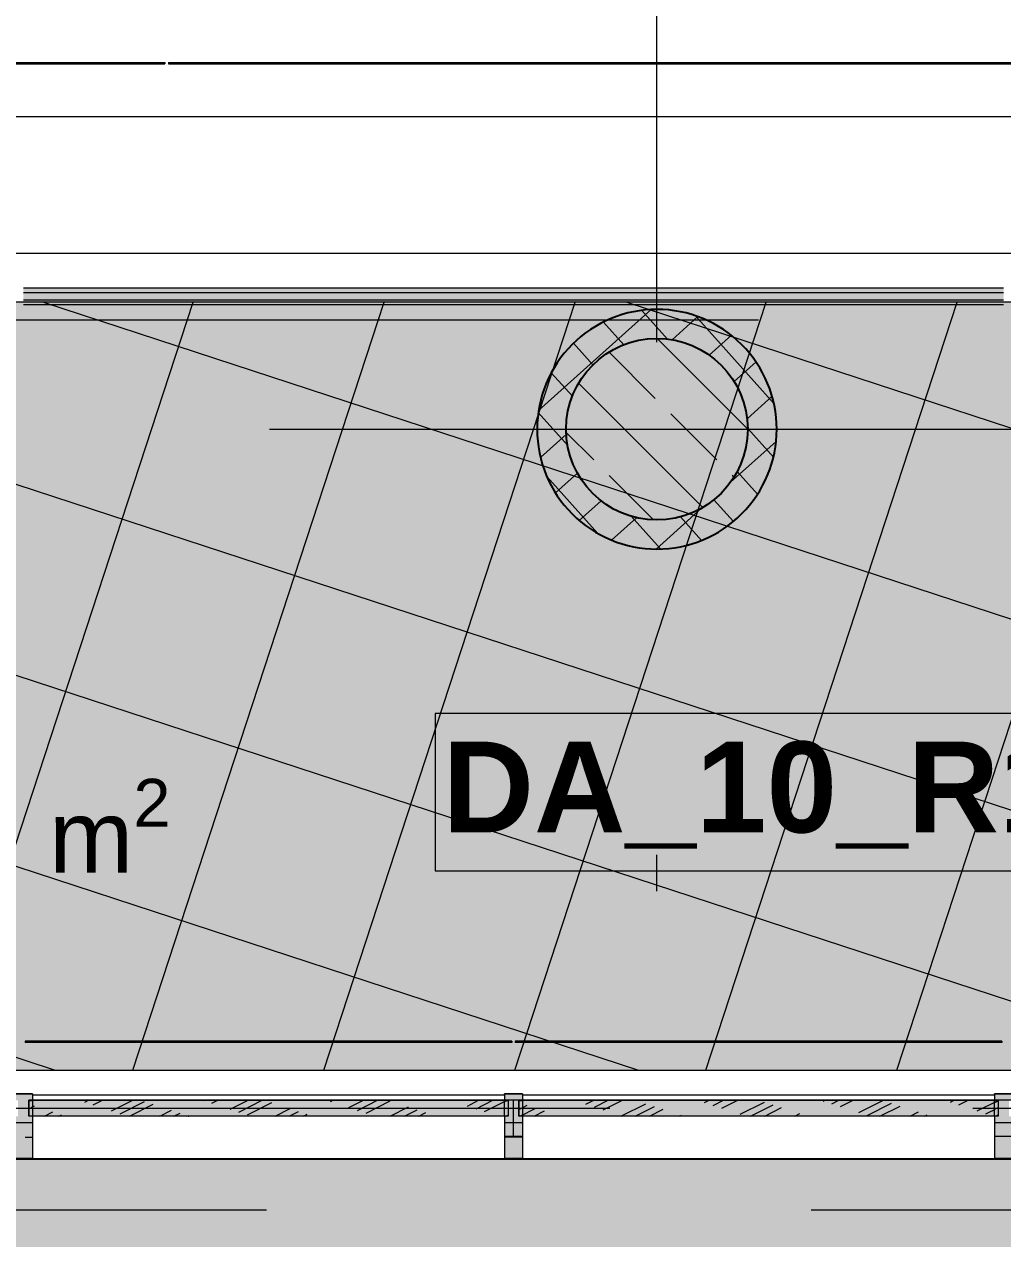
# Model space of a CAD drawing. Header units: metres. Extents: x 101 to 346, y 66 to 213.
# Drawn here: x 109.413 to 112.108, y 97.248 to 100.592 of the extents above; entities that cross this region are included whole.
import ezdxf

# ---------------------------------------------------------------- set-up
doc = ezdxf.new("R2010")
doc.units = ezdxf.units.M
doc.header["$MEASUREMENT"] = 0
for name, pattern in [('Punktlinie', [0.0035, 0, -0.0035]), ('Strichlinie', [0.004, 0.003, -0.001]), ('Strichlinie-über-Schnitt', [0.0023, 0.0008, -0.0015]), ('Strichpunktlinie', [0.006703, 0.003528, -0.001764, 0, -0.001411]), ('Wipeout_Contour', [1, 0, -1])]:
    doc.linetypes.add(name, pattern=pattern)
for name, color, linetype in [('00  Raster', 7, 'Continuous'), ('10  Dächer', 7, 'Continuous'), ('10  Fassade', 7, 'Continuous'), ('10  Fassade_Deckschraffur', 7, 'Continuous'), ('10  Fassade_Schnittschraffur', 7, 'Continuous'), ('10  Stützen', 7, 'Continuous'), ('10  Stützen_Schnittschraffur', 7, 'Continuous'), ('10  Treppen + Rampen', 7, 'Continuous'), ('10  Wand Massiv', 7, 'Continuous'), ('10  Wand Massiv_Deckschraffur', 7, 'Continuous'), ('20  Absturzsicherung', 7, 'Continuous'), ('20  Dach Aufbauten', 7, 'Continuous'), ('20  Dach Aufbauten_Deckschraffur', 7, 'Continuous'), ('40  Text Bodenübersichten', 7, 'Continuous'), ('50  NUF - Raumstempel', 7, 'Continuous'), ('Neubau_20  Boden Aufbauten', 7, 'Continuous'), ('Neubau_20  Boden Aufbauten_Deckschraffur', 7, 'Continuous')]:
    doc.layers.add(name, color=color, linetype=linetype)
doc.styles.add('ERSTELLTER_STIL_1', font='')
doc.styles.add('ERSTELLTER_STIL_2', font='arial.ttf')
doc.styles.get('ERSTELLTER_STIL_1').set_extended_font_data('Arial')

# ---------------------------------------------------------------- blocks, each defined once
blk = doc.blocks.new('*X32', base_point=(96.2155, 47.274))
at = {"layer": '10  Fassade_Schnittschraffur', "color": 98, "linetype": 'Continuous', "lineweight": 13, "ltscale": 1000, "true_color": 0x000100}
for p, q in [((110.96, 97.6178), (110.982, 97.629)), ((110.9837, 97.61), (111.0211, 97.629)), ((111.0075, 97.6022), (111.0603, 97.629)), ((111.0579, 97.5857), (111.1248, 97.6196)), ((111.2866, 97.6224), (111.2996, 97.629)), ((111.3104, 97.6146), (111.3388, 97.629)), ((111.3341, 97.6068), (111.3779, 97.629)), ((111.3845, 97.5903), (111.4514, 97.6242)), ((111.6133, 97.6269), (111.6173, 97.629)), ((111.637, 97.6192), (111.6564, 97.629)), ((111.6608, 97.6114), (111.6955, 97.629)), ((111.7112, 97.5949), (111.7781, 97.6288)), ((111.7349, 97.5871), (111.8018, 97.621)), ((111.9637, 97.6237), (111.974, 97.629)), ((111.9874, 97.616), (112.0131, 97.629)), ((112.0378, 97.5995), (112.0954, 97.6286)), ((110.7754, 97.6035), (110.7981, 97.6151)), ((110.7778, 97.585), (110.8219, 97.6073)), ((110.8169, 97.585), (110.8456, 97.5995)), ((111.0954, 97.585), (111.1485, 97.6119)), ((111.1346, 97.585), (111.1723, 97.6041)), ((111.2175, 97.585), (111.2227, 97.5876)), ((111.4131, 97.585), (111.4752, 97.6164)), ((111.4522, 97.585), (111.4989, 97.6087)), ((111.5351, 97.585), (111.5493, 97.5922)), ((111.7698, 97.585), (111.8256, 97.6132)), ((111.8527, 97.585), (111.8759, 97.5967)), ((111.8918, 97.585), (111.8997, 97.5889)), ((112.0616, 97.5917), (112.0954, 97.6088)), ((112.0874, 97.585), (112.0954, 97.589))]:
    blk.add_line(p, q, dxfattribs=at)
blk = doc.blocks.new('*X33', base_point=(96.2155, 47.274))
at = {"layer": '10  Fassade_Schnittschraffur', "color": 98, "linetype": 'Continuous', "lineweight": 13, "ltscale": 1000, "true_color": 0x000100}
for p, q in [((109.5793, 97.6238), (109.5895, 97.629)), ((109.603, 97.616), (109.6286, 97.629)), ((109.6534, 97.5995), (109.7115, 97.629)), ((109.6772, 97.5917), (109.7441, 97.6256)), ((109.7029, 97.585), (109.7678, 97.6179)), ((109.9059, 97.6284), (109.9071, 97.629)), ((109.9297, 97.6206), (109.9462, 97.629)), ((109.9801, 97.6041), (110.0292, 97.629)), ((110.0038, 97.5963), (110.0683, 97.629)), ((110.0276, 97.5885), (110.0945, 97.6224)), ((110.2563, 97.6252), (110.2638, 97.629)), ((110.3067, 97.6087), (110.3468, 97.629)), ((110.3305, 97.6009), (110.3859, 97.629)), ((110.3542, 97.5931), (110.4211, 97.627)), ((110.6333, 97.6132), (110.6644, 97.629)), ((110.6571, 97.6055), (110.7035, 97.629)), ((110.6809, 97.5977), (110.7426, 97.629)), ((109.4254, 97.6053), (109.4412, 97.6133)), ((109.4682, 97.585), (109.4916, 97.5968)), ((109.5073, 97.585), (109.5153, 97.589)), ((109.7858, 97.585), (109.8182, 97.6014)), ((109.825, 97.585), (109.842, 97.5936)), ((109.8641, 97.585), (109.8657, 97.5858)), ((110.1035, 97.585), (110.1448, 97.6059)), ((110.1426, 97.585), (110.1686, 97.5982)), ((110.1817, 97.585), (110.1924, 97.5904)), ((110.4211, 97.585), (110.4715, 97.6105)), ((110.4602, 97.585), (110.4952, 97.6027)), ((110.4993, 97.585), (110.519, 97.5949)), ((110.7387, 97.585), (110.7454, 97.5883))]:
    blk.add_line(p, q, dxfattribs=at)

msp = doc.modelspace()

# ---------------------------------------------------------------- hatches: boundary and pattern name
at = {"layer": '10  Stützen_Schnittschraffur', "linetype": 'Continuous', "lineweight": 13, "true_color": 0x000100}
h = msp.add_hatch(dxfattribs=at)
h.set_pattern_fill('Dämmung__hart_2_0008', color=98, style=0, pattern_type=2)
h.set_pattern_definition([(41.86749, (13.479, 22.35165), (-0.06674101, 0.07446904), []), (131.86749, (13.479, 22.35165), (0.07446904, 0.06674101), [])])
h.paths.add_polyline_path([(110.8254, 99.4769, 0.414214), (111.1554, 99.1469, 0.414214), (111.4854, 99.4769, 0.414214), (111.1554, 99.8069, 0.414214)])
h.paths.add_polyline_path([(110.9054, 99.4769, -1), (111.4054, 99.4769, -1)], flags=0)
at = {"layer": '10  Stützen_Schnittschraffur', "linetype": 'Continuous', "lineweight": 0, "true_color": 0xffffff}
msp.add_hatch(color=7, dxfattribs=at).paths.add_polyline_path([(111.4054, 99.4769, 1), (110.9054, 99.4769, 1)])
at = {"layer": '10  Stützen_Schnittschraffur', "linetype": 'Continuous', "lineweight": 13, "true_color": 0x000100}
h = msp.add_hatch(dxfattribs=at)
h.set_pattern_fill('Beton__Stahlbeton_0008', color=98, style=0, pattern_type=2)
h.set_pattern_definition([(135, (111.40537, 99.4769), (0.16971, 0.16971), []), (135, (111.49022, 99.56174), (0.169706, 0.169706), [0.18, -0.06])])
h.paths.add_polyline_path([(111.4054, 99.4769, 1), (110.9054, 99.4769, 1)])
at = {"layer": '20  Absturzsicherung', "linetype": 'Continuous', "lineweight": 0, "true_color": 0xffffff}
for points in [[(110.7604, 99.8204), (110.7604, 99.8654), (109.4104, 99.8654), (109.4104, 99.8204)], [(112.1104, 99.8204), (112.1104, 99.8654), (110.7604, 99.8654), (110.7604, 99.8204)], [(110.7604, 99.8329), (110.7604, 99.8529), (109.4104, 99.8529), (109.4104, 99.8329)], [(112.1104, 99.8329), (112.1104, 99.8529), (110.7604, 99.8529), (110.7604, 99.8329)]]:
    msp.add_hatch(color=7, dxfattribs=at).paths.add_polyline_path(points)
at = {"layer": '20  Dach Aufbauten_Deckschraffur', "linetype": 'Continuous', "lineweight": 0, "true_color": 0xffffff}
msp.add_hatch(color=7, dxfattribs=at).paths.add_polyline_path([(113.4154, 99.8269), (104.8154, 99.8269), (104.8154, 97.697), (105.3104, 97.697), (106.6554, 97.697), (106.6554, 97.712), (113.4154, 97.712)])
at = {"layer": '20  Dach Aufbauten_Deckschraffur', "linetype": 'Continuous', "lineweight": 18}
h = msp.add_hatch(dxfattribs=at)
h.set_pattern_fill('Verband__Quadrat__50x50__44', color=8, style=0, pattern_type=2)
h.set_pattern_definition([(341.8675, (13.479, 22.35165), (0.1556079, 0.4751696), []), (71.8675, (13.479, 22.35165), (-0.4751696, 0.1556079), [])])
h.paths.add_polyline_path([(113.4154, 99.8269), (104.8154, 99.8269), (104.8154, 97.697), (105.3104, 97.697), (106.6554, 97.697), (106.6554, 97.712), (113.4154, 97.712)])
at = {"layer": '40  Text Bodenübersichten', "linetype": 'Continuous', "lineweight": 0, "ltscale": 1000, "true_color": 0xffffff}
msp.add_hatch(color=7, dxfattribs=at).paths.add_polyline_path([(110.5446, 98.2609), (112.4361, 98.2609), (112.4361, 98.6937), (110.5446, 98.6937)])
at = {"layer": 'Neubau_20  Boden Aufbauten_Deckschraffur', "linetype": 'Continuous', "lineweight": 18}
msp.add_hatch(color=171, dxfattribs=at).paths.add_polyline_path([(113.1704, 97.469), (104.6804, 97.469), (104.6804, 92.8669), (104.6804, 85.0069), (111.0679, 85.0069), (111.1554, 85.0069), (111.1554, 90.7669), (111.0929, 90.7669), (111.0929, 92.8169), (111.2179, 92.8169), (113.7054, 92.8169), (113.7054, 97.312), (113.1704, 97.312)])
h = msp.add_hatch(dxfattribs=at)
h.set_pattern_fill('Mörtel_0008', color=8, style=0, pattern_type=2)
h.set_pattern_definition([(26.86749, (13.58792, 22.68427), (-0.07117876, 0.14049852), [0, -0.105, 0, -0.1575]), (91.86749, (13.92054, 22.57534), (0.15741635, 0.00513262), [0, -0.077, 0, -0.133])])
h.paths.add_polyline_path([(113.1704, 97.469), (104.6804, 97.469), (104.6804, 92.8669), (104.6804, 85.0069), (111.0679, 85.0069), (111.1554, 85.0069), (111.1554, 90.7669), (111.0929, 90.7669), (111.0929, 92.8169), (111.2179, 92.8169), (113.7054, 92.8169), (113.7054, 97.312), (113.1704, 97.312)])

# ---------------------------------------------------------------- linework, layer by layer
at = {"layer": '00  Raster', "color": 7, "linetype": 'Strichpunktlinie', "lineweight": 13, "ltscale": 1000}
msp.add_line((103.285, 99.4769), (159.1776, 99.4769), dxfattribs=at)
at = {"layer": '10  Fassade', "color": 7, "linetype": 'Strichlinie', "lineweight": 18, "ltscale": 1000, "flags": 128}
for points in [[(110.7554, 97.7915), (109.4154, 97.7915)], [(109.4154, 97.7915), (109.4154, 97.7885)], [(110.7554, 97.7885), (109.4154, 97.7885)], [(110.7554, 97.7915), (110.7554, 97.7885)], [(112.1054, 97.7915), (110.7654, 97.7915)], [(110.7654, 97.7915), (110.7654, 97.7885)], [(112.1054, 97.7885), (110.7654, 97.7885)], [(112.1054, 97.7915), (112.1054, 97.7885)], [(113.3104, 97.629), (113.1104, 97.629), (112.1104, 97.629), (110.7604, 97.629), (109.4104, 97.629), (108.0604, 97.629), (106.7104, 97.629), (105.3604, 97.629), (104.9104, 97.629), (104.6654, 97.629)], [(109.3854, 97.647), (109.4354, 97.647)], [(109.4354, 97.647), (109.4354, 97.644)], [(109.4354, 97.644), (110.7354, 97.644)], [(110.7354, 97.647), (110.7854, 97.647)], [(110.7354, 97.644), (110.7354, 97.647)], [(110.7854, 97.647), (110.7854, 97.644)], [(110.7854, 97.644), (112.0854, 97.644)], [(112.0854, 97.647), (112.1354, 97.647)], [(112.0854, 97.644), (112.0854, 97.647)]]:
    msp.add_lwpolyline(points, dxfattribs=at)
at = {"layer": '10  Stützen', "color": 7, "linetype": 'Continuous', "lineweight": 25, "ltscale": 1000, "flags": 128}
for points in [[(110.8254, 99.4769, 0.414214), (111.1554, 99.1469, 0.414214), (111.4854, 99.4769, 0.414214), (111.1554, 99.8069, 0.414214)], [(110.9054, 99.4769, -1), (111.4054, 99.4769, -1)]]:
    msp.add_lwpolyline(points, format="xyb", close=True, dxfattribs=at)
at = {"layer": '10  Wand Massiv', "color": 7, "linetype": 'Strichlinie-über-Schnitt', "lineweight": 13, "ltscale": 1000, "flags": 128}
msp.add_lwpolyline([(104.6804, 97.327), (113.1854, 97.327)], dxfattribs=at)
at = {"layer": '20  Absturzsicherung', "color": 7, "linetype": 'Continuous', "lineweight": 18, "ltscale": 1000}
for p, q in [((110.7604, 99.8654), (109.4104, 99.8654)), ((112.1104, 99.8654), (110.7604, 99.8654)), ((110.7604, 99.8529), (109.4104, 99.8529)), ((109.4104, 99.8329), (110.7604, 99.8329)), ((112.1104, 99.8529), (110.7604, 99.8529)), ((110.7604, 99.8329), (112.1104, 99.8329)), ((109.4104, 99.8204), (110.7604, 99.8204)), ((110.7604, 99.8204), (112.1104, 99.8204))]:
    msp.add_line(p, q, dxfattribs=at)
at = {"layer": '20  Dach Aufbauten', "color": 7, "linetype": 'Continuous', "lineweight": 13, "ltscale": 1000, "flags": 128}
msp.add_lwpolyline([(113.4154, 99.8269), (104.8154, 99.8269), (104.8154, 97.697), (105.3104, 97.697), (106.6554, 97.697), (106.6554, 97.712), (113.4154, 97.712)], close=True, dxfattribs=at)
at = {"layer": '40  Text Bodenübersichten', "color": 7, "linetype": 'Continuous', "lineweight": 13, "ltscale": 1000}
for p, q in [((112.4361, 98.6937), (110.5446, 98.6937)), ((110.5446, 98.6937), (110.5446, 98.2609)), ((110.5446, 98.2609), (112.4361, 98.2609))]:
    msp.add_line(p, q, dxfattribs=at)
at = {"layer": 'Neubau_20  Boden Aufbauten', "color": 7, "linetype": 'Continuous', "lineweight": 13, "ltscale": 1000, "flags": 128}
msp.add_lwpolyline([(113.1704, 97.469), (104.6804, 97.469), (104.6804, 92.8669), (104.6804, 85.0069), (111.0679, 85.0069), (111.1554, 85.0069), (111.1554, 90.7669), (111.0929, 90.7669), (111.0929, 92.8169), (111.2179, 92.8169), (113.7054, 92.8169), (113.7054, 97.312), (113.1704, 97.312)], close=True, dxfattribs=at)

# ---------------------------------------------------------------- texts
at = {"layer": '40  Text Bodenübersichten', "color": 7, "linetype": 'Continuous', "lineweight": 13, "insert": (110.5646, 98.6166), "char_height": 0.25, "attachment_point": 1, "style": 'ERSTELLTER_STIL_2'}
msp.add_mtext('\\A1;{\\pql;\\pt0.251208;\\fArial|b1|i0|c0|p38;DA_10_R11}', dxfattribs=at)
at = {"layer": '50  NUF - Raumstempel', "color": 7, "linetype": 'Continuous', "lineweight": 13, "insert": (108.6526, 98.5141), "char_height": 0.2, "attachment_point": 1, "style": 'ERSTELLTER_STIL_1'}
msp.add_mtext('\\A1;{\\pql;\\pt0,0.2;\\fArial|b0|i0|c0|p38;17,99\\fArial|b0|i0|c0|p38;\\A1{\\H.66x;\\S^  ;}\\fArial|b0|i0|c0|p38; m\\fArial|b0|i0|c0|p38;\\A1{\\H.66x;\\S2^  ;}}', dxfattribs=at)

# ---------------------------------------------------------------- wipeouts: each hides what was drawn before it
at = {"color": 254, "linetype": 'Wipeout_Contour', "lineweight": 0, "ltscale": 591.407714}
msp.add_wipeout([(109.8004, 100.4829), (109.8004, 100.4869), (107.1104, 100.4869), (107.1104, 100.4829)], dxfattribs=at).dxf.layer = '10  Fassade_Deckschraffur'
at = {"color": 254, "linetype": 'Wipeout_Contour', "lineweight": 0, "ltscale": 592.540741}
msp.add_wipeout([(113.4154, 100.3369), (104.6654, 100.3369), (104.6654, 100.1369), (113.4154, 100.1369)], dxfattribs=at).dxf.layer = '10  Wand Massiv_Deckschraffur'
at = {"color": 254, "linetype": 'Wipeout_Contour', "lineweight": 0, "ltscale": 585.164911}
msp.add_wipeout([(113.1204, 97.567), (104.8354, 97.567), (104.8354, 97.565), (113.1204, 97.565)], dxfattribs=at).dxf.layer = '10  Wand Massiv_Deckschraffur'

# ---------------------------------------------------------------- next in the draw order: linework, layer by layer
at = {"layer": '10  Wand Massiv', "color": 7, "linetype": 'Continuous', "lineweight": 13, "ltscale": 1000, "flags": 128}
msp.add_lwpolyline([(113.4154, 100.3369), (104.6654, 100.3369)], dxfattribs=at)

# ---------------------------------------------------------------- next in the draw order: wipeouts: each hides what was drawn before it
at = {"color": 254, "linetype": 'Wipeout_Contour', "lineweight": 0, "ltscale": 599.374622}
msp.add_wipeout([(112.5004, 100.4829), (112.5004, 100.4869), (109.8104, 100.4869), (109.8104, 100.4829)], dxfattribs=at).dxf.layer = '10  Fassade_Deckschraffur'
at = {"color": 254, "linetype": 'Wipeout_Contour', "lineweight": 0, "ltscale": 584.903434}
msp.add_wipeout([(104.8354, 97.467), (113.1204, 97.467), (113.1204, 97.469), (104.8354, 97.469)], dxfattribs=at).dxf.layer = '10  Wand Massiv_Deckschraffur'

# ---------------------------------------------------------------- next in the draw order: linework, layer by layer
at = {"layer": '10  Fassade', "color": 7, "linetype": 'Continuous', "lineweight": 18, "ltscale": 1000, "flags": 128}
for points in [[(107.1104, 100.4869), (109.8004, 100.4869)], [(107.1104, 100.4829), (109.8004, 100.4829)], [(109.8004, 100.4869), (109.8004, 100.4829)], [(109.8104, 100.4869), (112.5004, 100.4869)], [(109.8104, 100.4869), (109.8104, 100.4829)], [(109.8104, 100.4829), (112.5004, 100.4829)]]:
    msp.add_lwpolyline(points, dxfattribs=at)

# ---------------------------------------------------------------- next in the draw order: wipeouts: each hides what was drawn before it
at = {"color": 254, "linetype": 'Wipeout_Contour', "lineweight": 0, "ltscale": 584.927394}
msp.add_wipeout([(104.8354, 97.469), (113.1204, 97.469), (113.1204, 97.485), (104.8354, 97.485)], dxfattribs=at).dxf.layer = '10  Wand Massiv_Deckschraffur'

# ---------------------------------------------------------------- next in the draw order: linework, layer by layer
at = {"layer": '10  Wand Massiv', "color": 7, "linetype": 'Continuous', "lineweight": 13, "ltscale": 1000, "flags": 128}
msp.add_lwpolyline([(104.8354, 97.467), (113.1204, 97.467)], dxfattribs=at)

# ---------------------------------------------------------------- next in the draw order: wipeouts: each hides what was drawn before it
at = {"color": 254, "linetype": 'Wipeout_Contour', "lineweight": 0, "ltscale": 585.055247}
msp.add_wipeout([(113.1204, 97.565), (104.8354, 97.565), (104.8354, 97.485), (113.1204, 97.485)], dxfattribs=at).dxf.layer = '10  Wand Massiv_Deckschraffur'

# ---------------------------------------------------------------- next in the draw order: linework, layer by layer
at = {"layer": '10  Dächer', "color": 255, "linetype": 'Punktlinie', "lineweight": 18, "ltscale": 1000, "flags": 128}
msp.add_lwpolyline([(104.6654, 99.9769), (104.6654, 97.527), (113.6154, 97.527), (113.6154, 99.9769)], close=True, dxfattribs=at)
at = {"layer": '10  Fassade', "color": 7, "linetype": 'Strichlinie', "lineweight": 18, "ltscale": 1000, "flags": 128}
for points in [[(110.7604, 97.529), (110.7604, 97.629)], [(113.3104, 97.529), (113.1104, 97.529), (112.1104, 97.529), (110.7604, 97.529), (109.4104, 97.529), (108.0604, 97.529), (106.7104, 97.529), (105.3604, 97.529), (104.9104, 97.529), (104.6654, 97.529)], [(113.1354, 97.469), (113.0854, 97.469), (112.1354, 97.469), (112.0854, 97.469), (110.7854, 97.469), (110.7354, 97.469), (109.4354, 97.469), (109.3854, 97.469), (108.0854, 97.469), (108.0354, 97.469), (106.7354, 97.469), (106.6854, 97.469), (105.3854, 97.469), (105.3354, 97.469), (104.9354, 97.469), (104.8854, 97.469)]]:
    msp.add_lwpolyline(points, dxfattribs=at)
at = {"layer": '10  Wand Massiv', "color": 7, "linetype": 'Continuous', "lineweight": 13, "ltscale": 1000, "flags": 128}
msp.add_lwpolyline([(113.1204, 97.567), (104.8354, 97.567)], dxfattribs=at)
at = {"layer": '10  Wand Massiv', "color": 7, "linetype": 'Strichlinie-über-Schnitt', "lineweight": 13, "ltscale": 1000, "flags": 128}
msp.add_lwpolyline([(113.1854, 97.527), (104.6804, 97.527)], dxfattribs=at)

# ---------------------------------------------------------------- next in the draw order: wipeouts: each hides what was drawn before it
at = {"color": 254, "linetype": 'Wipeout_Contour', "lineweight": 0, "ltscale": 588.290871}
msp.add_wipeout([(109.4354, 97.585), (109.4354, 97.469), (110.7354, 97.469), (110.7354, 97.585)], dxfattribs=at).dxf.layer = '10  Fassade_Deckschraffur'
at = {"color": 254, "linetype": 'Wipeout_Contour', "lineweight": 0, "ltscale": 592.343621}
msp.add_wipeout([(110.7854, 97.585), (110.7854, 97.469), (112.0854, 97.469), (112.0854, 97.585)], dxfattribs=at).dxf.layer = '10  Fassade_Deckschraffur'
at = {"color": 254, "linetype": 'Wipeout_Contour', "lineweight": 0, "ltscale": 591.817455}
msp.add_wipeout([(104.6654, 99.9619), (113.4154, 99.9619), (113.4154, 99.9769), (104.6654, 99.9769)], dxfattribs=at).dxf.layer = '10  Wand Massiv_Deckschraffur'

# ---------------------------------------------------------------- next in the draw order: linework, layer by layer
at = {"layer": '10  Fassade', "color": 7, "linetype": 'Continuous', "lineweight": 13, "ltscale": 1000}
for p, q in [((109.4354, 97.469), (109.3854, 97.469)), ((110.7854, 97.469), (110.7354, 97.469)), ((112.1354, 97.469), (112.0854, 97.469))]:
    msp.add_line(p, q, dxfattribs=at)
at = {"layer": '10  Fassade', "color": 7, "linetype": 'Continuous', "lineweight": 18, "ltscale": 1000, "flags": 128}
for points in [[(109.4354, 97.469), (110.7354, 97.469)], [(110.7854, 97.469), (112.0854, 97.469)]]:
    msp.add_lwpolyline(points, dxfattribs=at)

# ---------------------------------------------------------------- next in the draw order: wipeouts: each hides what was drawn before it
at = {"color": 254, "linetype": 'Wipeout_Contour', "lineweight": 0, "ltscale": 588.503341}
msp.add_wipeout([(109.4354, 97.585), (110.7354, 97.585), (110.7354, 97.629), (109.4354, 97.629)], dxfattribs=at).dxf.layer = '10  Fassade_Deckschraffur'
at = {"color": 254, "linetype": 'Wipeout_Contour', "lineweight": 0, "ltscale": 592.554638}
msp.add_wipeout([(110.7854, 97.585), (112.0854, 97.585), (112.0854, 97.629), (110.7854, 97.629)], dxfattribs=at).dxf.layer = '10  Fassade_Deckschraffur'
at = {"color": 254, "linetype": 'Wipeout_Contour', "lineweight": 0, "ltscale": 592.053667}
msp.add_wipeout([(113.4154, 100.1369), (104.6654, 100.1369), (104.6654, 99.9769), (113.4154, 99.9769)], dxfattribs=at).dxf.layer = '10  Wand Massiv_Deckschraffur'

# ---------------------------------------------------------------- next in the draw order: linework, layer by layer
at = {"layer": '10  Wand Massiv', "color": 7, "linetype": 'Continuous', "lineweight": 13, "ltscale": 1000, "flags": 128}
msp.add_lwpolyline([(104.6654, 99.9619), (113.4154, 99.9619)], dxfattribs=at)

# ---------------------------------------------------------------- next in the draw order: wipeouts: each hides what was drawn before it
at = {"color": 254, "linetype": 'Wipeout_Contour', "lineweight": 0, "ltscale": 588.581728}
msp.add_wipeout([(110.7354, 97.629), (110.7354, 97.644), (109.4354, 97.644), (109.4354, 97.629)], dxfattribs=at).dxf.layer = '10  Fassade_Deckschraffur'
at = {"color": 254, "linetype": 'Wipeout_Contour', "lineweight": 0, "ltscale": 592.632488}
msp.add_wipeout([(112.0854, 97.629), (112.0854, 97.644), (110.7854, 97.644), (110.7854, 97.629)], dxfattribs=at).dxf.layer = '10  Fassade_Deckschraffur'

# ---------------------------------------------------------------- next in the draw order: linework, layer by layer
at = {"layer": '00  Raster', "color": 5, "linetype": 'Strichpunktlinie', "lineweight": 13, "ltscale": 1000}
msp.add_line((111.1554, 79.3072), (111.1554, 102.9769), dxfattribs=at)
at = {"layer": '10  Fassade', "color": 7, "linetype": 'Continuous', "lineweight": 13, "ltscale": 1000}
for p, q in [((109.4354, 97.647), (109.3854, 97.647)), ((110.7854, 97.647), (110.7354, 97.647)), ((112.1354, 97.647), (112.0854, 97.647))]:
    msp.add_line(p, q, dxfattribs=at)

# ---------------------------------------------------------------- next in the draw order: wipeouts: each hides what was drawn before it
at = {"color": 254, "linetype": 'Wipeout_Contour', "lineweight": 0, "ltscale": 586.544704}
msp.add_wipeout([(109.4254, 97.627), (109.4254, 97.585), (109.4354, 97.585), (109.4354, 97.627)], dxfattribs=at).dxf.layer = '10  Fassade_Deckschraffur'
at = {"color": 254, "linetype": 'Wipeout_Contour', "lineweight": 0, "ltscale": 590.465468}
msp.add_wipeout([(110.7354, 97.627), (110.7354, 97.585), (110.7454, 97.585), (110.7454, 97.627)], dxfattribs=at).dxf.layer = '10  Fassade_Deckschraffur'
at = {"color": 254, "linetype": 'Wipeout_Contour', "lineweight": 0, "ltscale": 590.585508}
msp.add_wipeout([(110.7754, 97.627), (110.7754, 97.585), (110.7854, 97.585), (110.7854, 97.627)], dxfattribs=at).dxf.layer = '10  Fassade_Deckschraffur'
at = {"color": 254, "linetype": 'Wipeout_Contour', "lineweight": 0, "ltscale": 594.527218}
msp.add_wipeout([(112.0854, 97.627), (112.0854, 97.585), (112.0954, 97.585), (112.0954, 97.627)], dxfattribs=at).dxf.layer = '10  Fassade_Deckschraffur'

# ---------------------------------------------------------------- next in the draw order: linework, layer by layer
at = {"layer": '10  Fassade', "color": 7, "linetype": 'Continuous', "lineweight": 13, "ltscale": 1000}
for p, q in [((109.4354, 97.585), (109.4254, 97.585)), ((109.4354, 97.585), (109.4354, 97.469)), ((110.7454, 97.585), (110.7354, 97.585)), ((110.7354, 97.585), (110.7354, 97.469)), ((110.7854, 97.585), (110.7754, 97.585)), ((110.7854, 97.585), (110.7854, 97.469)), ((112.0954, 97.585), (112.0854, 97.585)), ((112.0854, 97.585), (112.0854, 97.469))]:
    msp.add_line(p, q, dxfattribs=at)
at = {"layer": '10  Fassade', "color": 7, "linetype": 'Continuous', "lineweight": 18, "ltscale": 1000, "flags": 128}
for points in [[(110.7354, 97.585), (109.4354, 97.585)], [(112.0854, 97.585), (110.7854, 97.585)]]:
    msp.add_lwpolyline(points, dxfattribs=at)

# ---------------------------------------------------------------- next in the draw order: wipeouts: each hides what was drawn before it
at = {"color": 254, "linetype": 'Wipeout_Contour', "lineweight": 0, "ltscale": 586.603415}
msp.add_wipeout([(109.4254, 97.629), (109.4254, 97.627), (109.4354, 97.627), (109.4354, 97.629)], dxfattribs=at).dxf.layer = '10  Fassade_Deckschraffur'
at = {"color": 254, "linetype": 'Wipeout_Contour', "lineweight": 0, "ltscale": 590.523789}
msp.add_wipeout([(110.7354, 97.629), (110.7354, 97.627), (110.7454, 97.627), (110.7454, 97.629)], dxfattribs=at).dxf.layer = '10  Fassade_Deckschraffur'
at = {"color": 254, "linetype": 'Wipeout_Contour', "lineweight": 0, "ltscale": 590.643818}
msp.add_wipeout([(110.7754, 97.629), (110.7754, 97.627), (110.7854, 97.627), (110.7854, 97.629)], dxfattribs=at).dxf.layer = '10  Fassade_Deckschraffur'
at = {"color": 254, "linetype": 'Wipeout_Contour', "lineweight": 0, "ltscale": 594.585142}
msp.add_wipeout([(112.0854, 97.629), (112.0854, 97.627), (112.0954, 97.627), (112.0954, 97.629)], dxfattribs=at).dxf.layer = '10  Fassade_Deckschraffur'

# ---------------------------------------------------------------- next in the draw order: hatches: boundary and pattern name
at = {"layer": '10  Fassade_Schnittschraffur', "linetype": 'Continuous', "lineweight": 18}
for points in [[(109.3954, 97.585), (109.3854, 97.585), (109.3854, 97.469), (109.4354, 97.469), (109.4354, 97.585), (109.4254, 97.585), (109.4254, 97.629), (109.4354, 97.629), (109.4354, 97.647), (109.3854, 97.647), (109.3854, 97.629), (109.3954, 97.629)], [(110.7454, 97.585), (110.7354, 97.585), (110.7354, 97.469), (110.7854, 97.469), (110.7854, 97.585), (110.7754, 97.585), (110.7754, 97.629), (110.7854, 97.629), (110.7854, 97.647), (110.7354, 97.647), (110.7354, 97.629), (110.7454, 97.629)], [(112.0954, 97.585), (112.0854, 97.585), (112.0854, 97.469), (112.1354, 97.469), (112.1354, 97.585), (112.1254, 97.585), (112.1254, 97.629), (112.1354, 97.629), (112.1354, 97.647), (112.0854, 97.647), (112.0854, 97.629), (112.0954, 97.629)]]:
    msp.add_hatch(color=8, dxfattribs=at).paths.add_polyline_path(points)
at = {"layer": '10  Fassade_Schnittschraffur', "linetype": 'Continuous', "lineweight": 0, "true_color": 0xffffff}
for points in [[(110.7454, 97.629), (109.4254, 97.629), (109.4254, 97.585), (110.7454, 97.585)], [(112.0954, 97.629), (110.7754, 97.629), (110.7754, 97.585), (112.0954, 97.585)]]:
    msp.add_hatch(color=7, dxfattribs=at).paths.add_polyline_path(points)

# ---------------------------------------------------------------- next in the draw order: linework, layer by layer
at = {"layer": '10  Fassade', "color": 7, "linetype": 'Continuous', "lineweight": 13, "ltscale": 1000}
for p, q in [((109.4354, 97.629), (109.4254, 97.629)), ((109.4254, 97.629), (109.4254, 97.585)), ((109.4354, 97.647), (109.4354, 97.629)), ((110.7354, 97.647), (110.7354, 97.629)), ((110.7454, 97.629), (110.7354, 97.629)), ((110.7454, 97.629), (110.7454, 97.585)), ((110.7854, 97.629), (110.7754, 97.629)), ((110.7754, 97.629), (110.7754, 97.585)), ((110.7854, 97.647), (110.7854, 97.629)), ((112.0854, 97.647), (112.0854, 97.629)), ((112.0954, 97.629), (112.0854, 97.629)), ((112.0954, 97.629), (112.0954, 97.585))]:
    msp.add_line(p, q, dxfattribs=at)
at = {"layer": '10  Fassade', "color": 7, "linetype": 'Continuous', "lineweight": 18, "ltscale": 1000, "flags": 128}
for points in [[(110.7454, 97.629), (110.7454, 97.585), (109.4254, 97.585), (109.4254, 97.629)], [(112.0954, 97.629), (112.0954, 97.585), (110.7754, 97.585), (110.7754, 97.629)]]:
    msp.add_lwpolyline(points, close=True, dxfattribs=at)
for points in [[(109.4354, 97.644), (110.7354, 97.644)], [(109.4354, 97.629), (109.4354, 97.585)], [(110.7354, 97.629), (109.4354, 97.629)], [(110.7354, 97.585), (110.7354, 97.629)], [(110.7854, 97.644), (112.0854, 97.644)], [(110.7854, 97.629), (110.7854, 97.585)], [(112.0854, 97.629), (110.7854, 97.629)], [(112.0854, 97.585), (112.0854, 97.629)]]:
    msp.add_lwpolyline(points, dxfattribs=at)
at = {"layer": '50  NUF - Raumstempel', "color": 7, "linetype": 'Punktlinie', "lineweight": 13, "ltscale": 1000, "flags": 128}
msp.add_lwpolyline([(104.6804, 84.956), (104.6804, 97.469), (113.7904, 97.469), (113.7904, 99.9619), (127.3054, 99.9619), (127.3054, 99.6919), (127.1404, 99.6919), (127.1404, 99.2619), (127.3054, 99.2619), (127.3054, 93.4069), (127.1404, 93.4069), (127.1404, 92.9769), (127.3054, 92.9769), (127.3054, 92.7919), (121.8704, 92.7919), (121.8704, 88.5569), (120.5754, 88.5569), (120.5754, 85.1919), (117.9804, 85.1919), (117.9804, 84.956)], close=True, dxfattribs=at)
at = {"layer": '50  NUF - Raumstempel', "color": 7, "linetype": 'Strichlinie', "lineweight": 13, "ltscale": 1000, "flags": 128}
msp.add_lwpolyline([(113.2654, 97.607), (113.2654, 99.7769), (104.8154, 99.7769), (104.8154, 97.607)], close=True, dxfattribs=at)

# ---------------------------------------------------------------- next in the draw order: block references
at = {"layer": '10  Treppen + Rampen', "color": 7, "linetype": 'Continuous', "lineweight": 13, "ltscale": 1000}
for name in ['*X33', '*X32']:
    msp.add_blockref(name, (96.2155, 47.274), dxfattribs=at)

doc.saveas('drawing.dxf')
